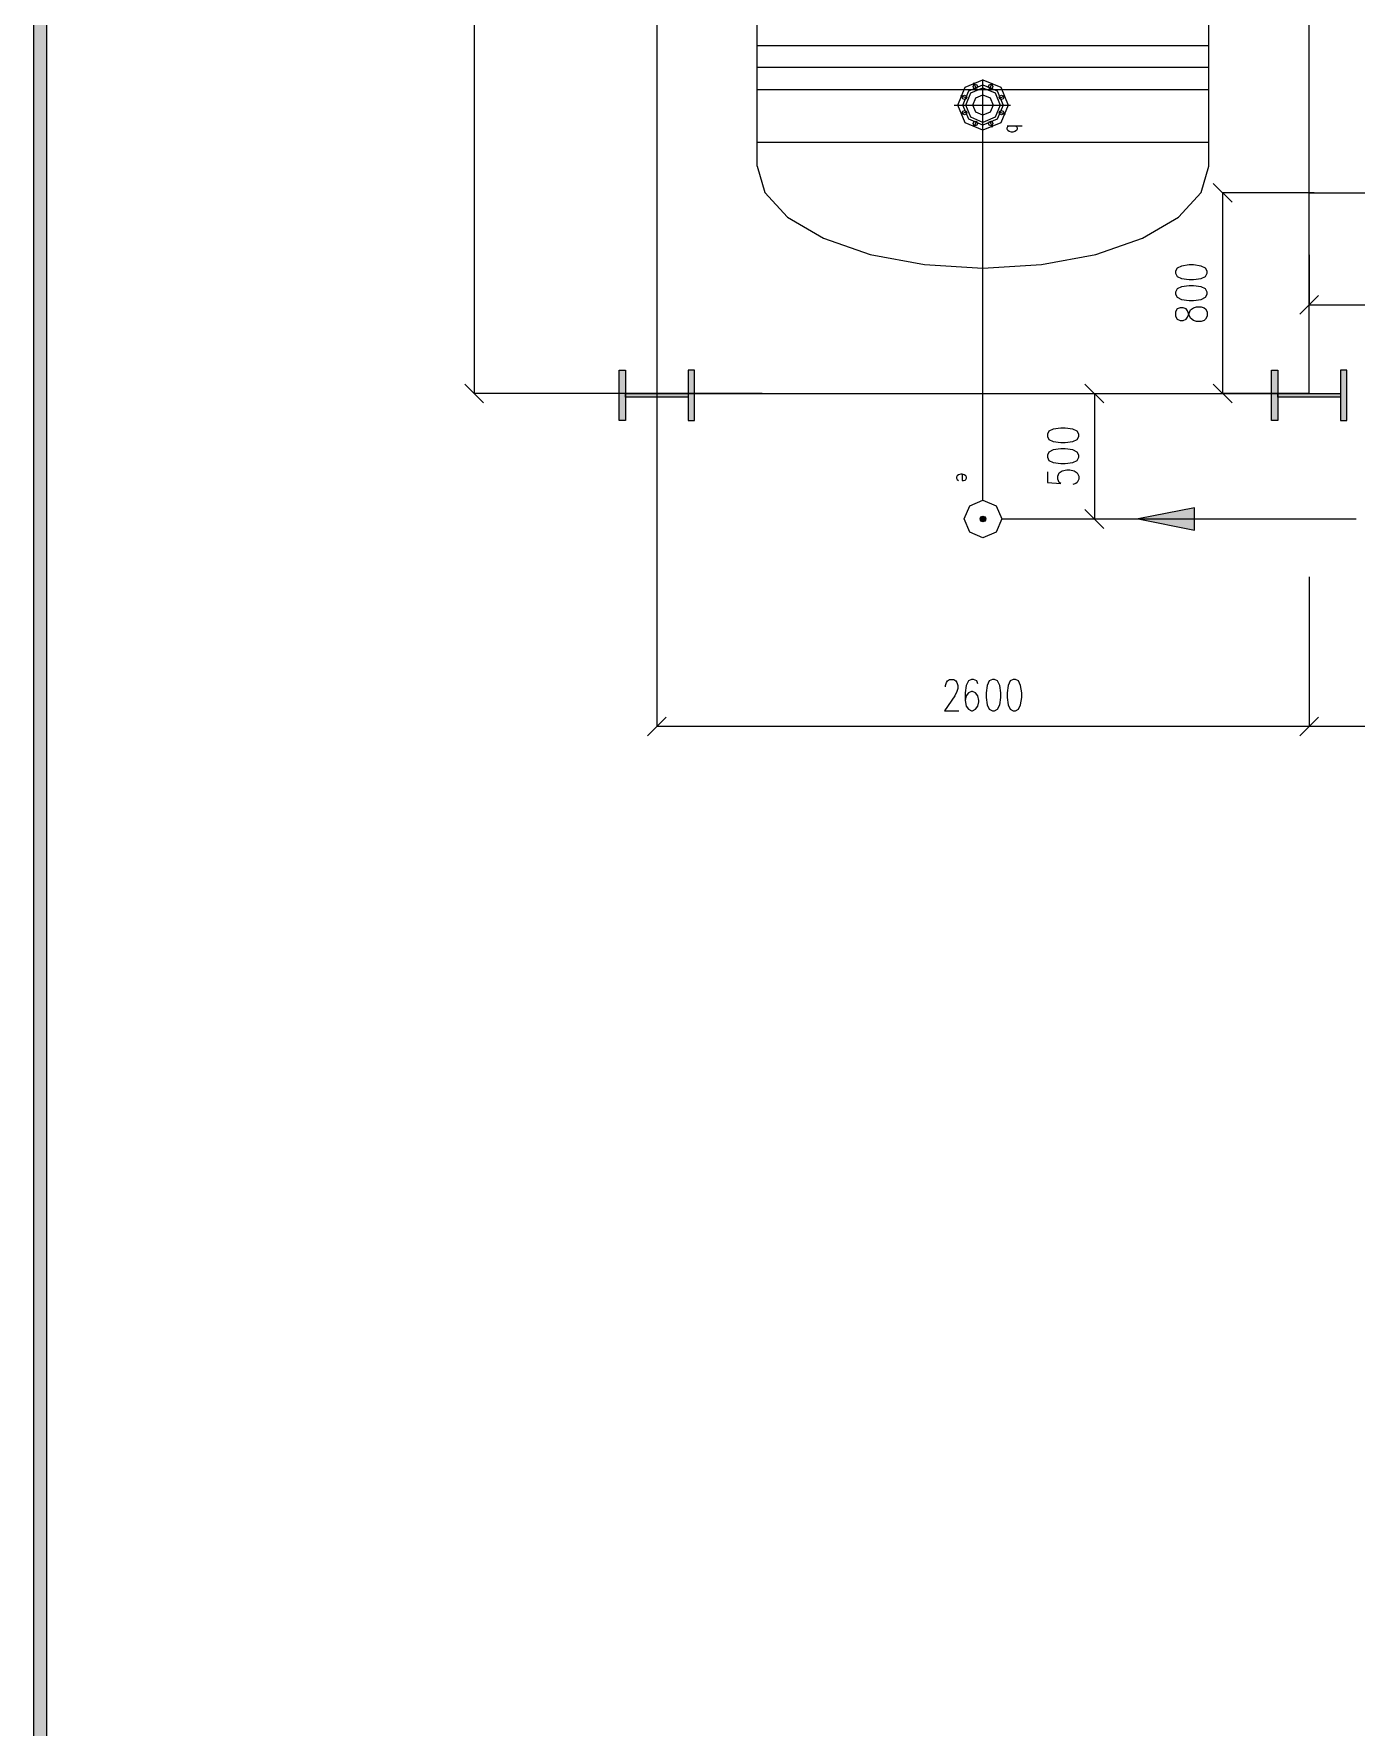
# Model space of a CAD drawing. Header units: millimetres. Extents: x 210 to 63265, y -7201 to 22496.
# Drawn here: x 22444 to 27714, y 3348 to 10098 of the extents above; entities that cross this region are included whole.
import ezdxf

# ---------------------------------------------------------------- set-up
doc = ezdxf.new("R2010")
doc.units = ezdxf.units.MM

msp = doc.modelspace()

# ---------------------------------------------------------------- hatches: boundary and pattern name
h = msp.add_hatch(color=0)
h.dxf.hatch_style = 2
h.paths.add_polyline_path([(22443.5, 22021.1), (22493.6, 21971.2), (22493.6, -6676.5), (22443.5, -6726.4)])
h = msp.add_hatch(color=0)
h.dxf.hatch_style = 2
h.paths.add_polyline_path([(24801.5, 8556.5), (24776.6, 8556.5), (24776.6, 8756.5), (24801.5, 8756.5)])
h = msp.add_hatch(color=0)
h.dxf.hatch_style = 2
h.paths.add_polyline_path([(25051.6, 8556.5), (25076.7, 8556.5), (25076.7, 8756.5), (25051.6, 8756.5)])
h = msp.add_hatch(color=0)
h.dxf.hatch_style = 2
h.paths.add_polyline_path([(27401.4, 8556.5), (27376.3, 8556.5), (27376.3, 8756.5), (27401.4, 8756.5)])
h = msp.add_hatch(color=0)
h.dxf.hatch_style = 2
h.paths.add_polyline_path([(27651.3, 8556.5), (27676.3, 8556.5), (27676.3, 8756.5), (27651.3, 8756.5)])
h = msp.add_hatch(color=0)
h.dxf.hatch_style = 2
h.paths.add_polyline_path([(24801.5, 8664), (25051.6, 8664), (25051.6, 8649), (24801.5, 8649)])
h = msp.add_hatch(color=0)
h.dxf.hatch_style = 2
h.paths.add_polyline_path([(27401.4, 8664), (27651.3, 8664), (27651.3, 8649), (27401.4, 8649)])
h = msp.add_hatch(color=0)
h.dxf.hatch_style = 2
h.paths.add_polyline_path([(26226.4, 8163.8), (26226.4, 8175.3), (26215, 8163.8)])
h = msp.add_hatch(color=0)
h.dxf.hatch_style = 2
h.paths.add_polyline_path([(26226.4, 8163.8), (26238, 8163.8), (26226.4, 8175.3)])
h = msp.add_hatch(color=0)
h.dxf.hatch_style = 2
h.paths.add_polyline_path([(26844.8, 8163.8), (27069.7, 8118.7), (27069.7, 8208.7)])
h = msp.add_hatch(color=0)
h.dxf.hatch_style = 2
h.paths.add_polyline_path([(26226.4, 8152.4), (26226.4, 8163.8), (26215, 8163.8)])
h = msp.add_hatch(color=0)
h.dxf.hatch_style = 2
h.paths.add_polyline_path([(26226.4, 8152.4), (26238, 8163.8), (26226.4, 8163.8)])

# ---------------------------------------------------------------- linework, layer by layer
at = {"color": 0, "lineweight": 0}
for points in [[(22443.5, 22021.1), (22493.6, 21971.2), (22493.6, -6676.5), (22443.5, -6726.4)], [(24926.6, 13063.7), (24926.6, 8664), (27526.4, 8664), (27526.4, 13063.7)], [(26126.4, 9813.9), (26155.7, 9884.6), (26226.4, 9913.9), (26297.2, 9884.6), (26326.4, 9813.9), (26297.2, 9743.3), (26226.4, 9713.9), (26155.7, 9743.3)], [(26146.4, 9813.9), (26169.9, 9870.5), (26226.4, 9893.9), (26283.1, 9870.5), (26306.5, 9813.9), (26283.1, 9757.4), (26226.4, 9734), (26169.9, 9757.4)], [(26157.5, 9813.9), (26177.7, 9862.8), (26226.4, 9883), (26275.2, 9862.8), (26295.5, 9813.9), (26275.2, 9765.1), (26226.4, 9744.9), (26177.7, 9765.1)], [(26186.9, 9887.8), (26189.5, 9894.2), (26195.8, 9896.7), (26202.3, 9894.2), (26204.9, 9887.8), (26202.3, 9881.5), (26195.8, 9878.9), (26189.5, 9881.5)], [(26248, 9887.8), (26250.7, 9894.2), (26257.2, 9896.7), (26263.4, 9894.2), (26266.1, 9887.8), (26263.4, 9881.5), (26257.2, 9878.9), (26250.7, 9881.5)], [(26143.6, 9844.5), (26146.3, 9851), (26152.5, 9853.5), (26159, 9851), (26161.6, 9844.5), (26159, 9838.3), (26152.5, 9835.6), (26146.3, 9838.3)], [(26143.6, 9783.3), (26146.3, 9789.6), (26152.5, 9792.3), (26159, 9789.6), (26161.6, 9783.3), (26159, 9776.9), (26152.5, 9774.4), (26146.3, 9776.9)], [(26186.5, 9813.9), (26198.1, 9842.2), (26226.4, 9854), (26254.7, 9842.2), (26266.5, 9813.9), (26254.7, 9785.7), (26226.4, 9773.8), (26198.1, 9785.7)], [(26291.3, 9844.5), (26294, 9851), (26300.5, 9853.5), (26306.7, 9851), (26309.4, 9844.5), (26306.7, 9838.3), (26300.5, 9835.6), (26294, 9838.3)], [(26291.3, 9783.3), (26294, 9789.6), (26300.5, 9792.3), (26306.7, 9789.6), (26309.4, 9783.3), (26306.7, 9776.9), (26300.5, 9774.4), (26294, 9776.9)], [(26186.9, 9740), (26189.5, 9746.3), (26195.8, 9749), (26202.3, 9746.3), (26204.9, 9740), (26202.3, 9733.6), (26195.8, 9731.1), (26189.5, 9733.6)], [(26248, 9740), (26250.7, 9746.3), (26257.2, 9749), (26263.4, 9746.3), (26266.1, 9740), (26263.4, 9733.6), (26257.2, 9731.1), (26250.7, 9733.6)], [(26994.2, 9143.1), (27000.3, 9130.7), (27018, 9122.3), (27047.9, 9118.2), (27065.8, 9118.2), (27095.5, 9122.3), (27113.4, 9130.7), (27119.3, 9143.1), (27119.3, 9151.5), (27113.4, 9164), (27095.5, 9172.2), (27065.8, 9176.5), (27047.9, 9176.5), (27018, 9172.2), (27000.3, 9164), (26994.2, 9151.5)], [(26994.2, 9059.9), (27000.3, 9047.4), (27018, 9039), (27047.9, 9034.8), (27065.8, 9034.8), (27095.5, 9039), (27113.4, 9047.4), (27119.3, 9059.9), (27119.3, 9068.1), (27113.4, 9080.6), (27095.5, 9089), (27065.8, 9093.2), (27047.9, 9093.2), (27018, 9089), (27000.3, 9080.6), (26994.2, 9068.1)], [(26994.2, 8972.4), (27000.3, 8959.9), (27012.1, 8955.6), (27024.1, 8955.6), (27035.9, 8959.9), (27041.8, 8968.1), (27047.9, 8984.8), (27053.8, 8997.3), (27065.8, 9005.7), (27077.6, 9009.8), (27095.5, 9009.8), (27107.3, 9005.7), (27113.4, 9001.6), (27119.3, 8989), (27119.3, 8972.4), (27113.4, 8959.9), (27107.3, 8955.6), (27095.5, 8951.5), (27077.6, 8951.5), (27065.8, 8955.6), (27053.8, 8964), (27047.9, 8976.5), (27041.8, 8993.2), (27035.9, 9001.6), (27024.1, 9005.7), (27012.1, 9005.7), (27000.3, 9001.6), (26994.2, 8989)], [(24801.5, 8556.5), (24776.6, 8556.5), (24776.6, 8756.5), (24801.5, 8756.5)], [(25051.6, 8556.5), (25076.7, 8556.5), (25076.7, 8756.5), (25051.6, 8756.5)], [(27401.4, 8556.5), (27376.3, 8556.5), (27376.3, 8756.5), (27401.4, 8756.5)], [(27651.3, 8556.5), (27676.3, 8556.5), (27676.3, 8756.5), (27651.3, 8756.5)], [(24801.5, 8664), (25051.6, 8664), (25051.6, 8649), (24801.5, 8649)], [(27401.4, 8664), (27651.3, 8664), (27651.3, 8649), (27401.4, 8649)], [(26482.9, 8493), (26488.8, 8480.6), (26506.7, 8472.2), (26536.4, 8468.1), (26554.3, 8468.1), (26584, 8472.2), (26601.9, 8480.6), (26607.8, 8493), (26607.8, 8501.4), (26601.9, 8513.9), (26584, 8522.1), (26554.3, 8526.4), (26536.4, 8526.4), (26506.7, 8522.1), (26488.8, 8513.9), (26482.9, 8501.4)], [(26482.9, 8409.8), (26488.8, 8397.3), (26506.7, 8388.9), (26536.4, 8384.7), (26554.3, 8384.7), (26584, 8388.9), (26601.9, 8397.3), (26607.8, 8409.8), (26607.8, 8418), (26601.9, 8430.5), (26584, 8438.9), (26554.3, 8443.1), (26536.4, 8443.1), (26506.7, 8438.9), (26488.8, 8430.5), (26482.9, 8418)], [(26151.4, 8163.8), (26173.4, 8216.8), (26226.4, 8238.8), (26279.5, 8216.8), (26301.5, 8163.8), (26279.5, 8110.9), (26226.4, 8088.9), (26173.4, 8110.9)], [(26215, 8163.8), (26218.4, 8171.9), (26226.4, 8175.3), (26234.6, 8171.9), (26238, 8163.8), (26234.6, 8155.6), (26226.4, 8152.4), (26218.4, 8155.6)], [(26226.4, 8163.8), (26226.4, 8175.3), (26215, 8163.8)], [(26226.4, 8163.8), (26238, 8163.8), (26226.4, 8175.3)], [(26844.8, 8163.8), (27069.7, 8118.7), (27069.7, 8208.7)], [(26226.4, 8152.4), (26226.4, 8163.8), (26215, 8163.8)], [(26226.4, 8152.4), (26238, 8163.8), (26226.4, 8163.8)], [(26264, 7524.3), (26251.4, 7518.2), (26243.2, 7500.3), (26238.9, 7470.6), (26238.9, 7452.7), (26243.2, 7423), (26251.4, 7405.1), (26264, 7399.2), (26272.4, 7399.2), (26284.7, 7405.1), (26293.1, 7423), (26297.2, 7452.7), (26297.2, 7470.6), (26293.1, 7500.3), (26284.7, 7518.2), (26272.4, 7524.3)], [(26347.3, 7524.3), (26334.8, 7518.2), (26326.4, 7500.3), (26322.3, 7470.6), (26322.3, 7452.7), (26326.4, 7423), (26334.8, 7405.1), (26347.3, 7399.2), (26355.6, 7399.2), (26368.1, 7405.1), (26376.5, 7423), (26380.6, 7452.7), (26380.6, 7470.6), (26376.5, 7500.3), (26368.1, 7518.2), (26355.6, 7524.3)]]:
    msp.add_lwpolyline(points, close=True, dxfattribs=at)
for points in [[(24198.5, 13063.7), (24198.5, 8664)], [(25326.6, 9569.9), (25326.6, 12157.8)], [(27126.4, 9569.9), (27126.4, 12157.8)], [(25326.6, 10051.3), (27126.4, 10051.3)], [(27126.4, 9963.8), (25326.6, 9963.8)], [(25326.6, 9876.4), (27126.4, 9876.4)], [(26199.9, 9878.1), (26190.1, 9901.8)], [(26226.4, 9698.2), (26226.4, 9916.2)], [(26253.1, 9878.1), (26262.9, 9901.8)], [(26111.7, 9813.9), (26336.1, 9813.9)], [(26162.2, 9840.6), (26138.6, 9850.4)], [(26162.2, 9787.3), (26138.6, 9777.4)], [(26226.4, 8238.8), (26226.4, 9813.9)], [(26290.6, 9840.6), (26314.4, 9850.4)], [(26290.6, 9787.3), (26314.4, 9777.4)], [(26199.9, 9749.7), (26190.1, 9726.1)], [(26253.1, 9749.7), (26262.9, 9726.1)], [(26322.5, 9731.5), (26382.4, 9731.5)], [(26353.8, 9731.5), (26359.5, 9728.2), (26362.4, 9723.6), (26362.4, 9717.3), (26359.5, 9712.5), (26353.8, 9707.8), (26345.2, 9706.2), (26339.5, 9706.2), (26330.9, 9707.8), (26325.3, 9712.5), (26322.5, 9717.3), (26322.5, 9723.6), (26325.3, 9728.2), (26330.9, 9731.5)], [(27126.4, 9664), (25326.6, 9664)], [(25326.6, 9569.9), (25357.2, 9464.9), (25447.1, 9367), (25590.1, 9283), (25776.5, 9218.4), (25993.5, 9177.8), (26226.4, 9164), (26459.3, 9177.8), (26676.5, 9218.4), (26862.7, 9283), (27005.8, 9367), (27095.6, 9464.9), (27126.4, 9569.9)], [(27219.3, 9426.4), (27144.3, 9501.4)], [(27546.6, 9464), (27180.8, 9464)], [(27181.7, 8664), (27181.7, 9464)], [(27526.4, 9464), (28126.2, 9464)], [(27526.4, 9216.8), (27526.4, 9016.8)], [(27563.8, 9055.2), (27488.9, 8980.3)], [(27526.4, 9017.8), (28126.2, 9017.8)], [(24926.6, 8802.5), (24926.6, 7335.7)], [(24161.1, 8701.6), (24236, 8626.6)], [(25346.6, 8664), (24197.6, 8664)], [(26707.8, 8626.6), (26632.8, 8701.6)], [(26668.3, 8664), (26671.3, 8664)], [(26670.4, 8664), (26670.4, 8163.8)], [(27144.3, 8701.6), (27219.3, 8626.6)], [(27524.6, 8664), (27180.8, 8664)], [(26143.4, 8342), (26143.4, 8316.9), (26149.1, 8316.9), (26154.8, 8318.4), (26157.7, 8321.6), (26160.6, 8326.2), (26160.6, 8331.1), (26157.7, 8335.7), (26152, 8340.4), (26143.4, 8342), (26137.7, 8342), (26129.1, 8340.4), (26123.4, 8335.7), (26120.5, 8331.1), (26120.5, 8326.2), (26123.4, 8321.6), (26129.1, 8316.9)], [(26482.9, 8351.5), (26482.9, 8309.8), (26536.4, 8305.5), (26530.5, 8309.8), (26524.6, 8322.3), (26524.6, 8334.7), (26530.5, 8347.2), (26542.3, 8355.6), (26560.2, 8359.7), (26572.2, 8359.7), (26590.1, 8355.6), (26601.9, 8347.2), (26607.8, 8334.7), (26607.8, 8322.3), (26601.9, 8309.8), (26596, 8305.5), (26584, 8301.4)], [(26632.8, 8201.2), (26707.8, 8126.2)], [(26301.5, 8163.8), (27713.4, 8163.8)], [(26668.3, 8163.8), (26671.3, 8163.8)], [(27526.4, 7933), (27526.4, 7335.7)], [(27526.4, 7933), (27526.4, 7335.7)], [(26076.5, 7494.4), (26076.5, 7500.3), (26080.6, 7512.3), (26084.9, 7518.2), (26093.1, 7524.3), (26109.8, 7524.3), (26118.2, 7518.2), (26122.3, 7512.3), (26126.4, 7500.3), (26126.4, 7488.5), (26122.3, 7476.5), (26114.1, 7458.8), (26072.4, 7399.2), (26130.7, 7399.2)], [(26205.6, 7506.4), (26201.5, 7518.2), (26189, 7524.3), (26180.6, 7524.3), (26168.1, 7518.2), (26159.9, 7500.3), (26155.6, 7470.6), (26155.6, 7440.9), (26159.9, 7417.1), (26168.1, 7405.1), (26180.6, 7399.2), (26184.7, 7399.2), (26197.2, 7405.1), (26205.6, 7417.1), (26209.8, 7435), (26209.8, 7440.9), (26205.6, 7458.8), (26197.2, 7470.6), (26184.7, 7476.5), (26180.6, 7476.5), (26168.1, 7470.6), (26159.9, 7458.8), (26155.6, 7440.9)], [(24964.1, 7374.2), (24889.2, 7299.2)], [(27563.8, 7374.2), (27488.9, 7299.2)], [(27488.9, 7299.2), (27563.8, 7374.2)], [(27526.4, 7336.8), (24926.6, 7336.8)], [(29026.3, 7336.8), (27526.4, 7336.8)]]:
    msp.add_lwpolyline(points, dxfattribs=at)

doc.saveas('drawing.dxf')
